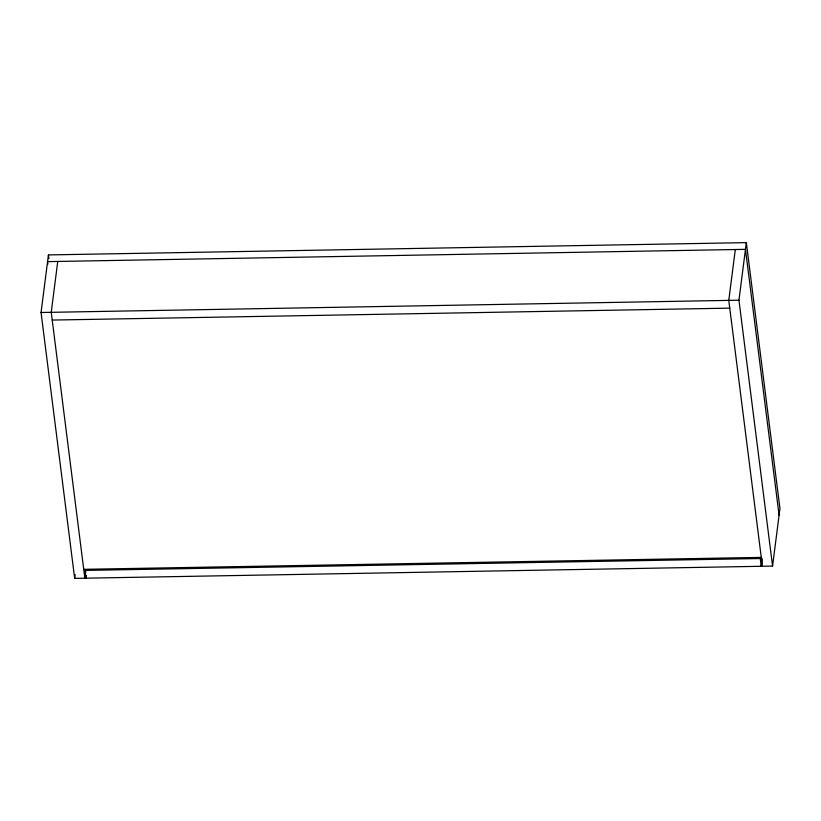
<?xml version="1.0" encoding="UTF-8"?>
<svg xmlns="http://www.w3.org/2000/svg" width="821" height="821" viewBox="0 0 821 821"><rect width="100%" height="100%" fill="white"/><g stroke="black" fill="none" stroke-linecap="round" stroke-linejoin="round"><path stroke-width="1.23" d="M85.825 570.554L84.85 578.189L74.67 578.364L41.05 312.493L48.429 254.921L746.33 242.636L779.95 508.507L772.571 566.08L762.401 566.264L728.781 300.394L735.298 249.533M57.747 261.458L51.23 312.319L84.85 578.189M74.67 578.364L75.152 574.556M762.196 558.773L761.231 566.285L86.01 578.169L86.328 575.665M772.571 566.08L738.951 300.209L746.33 242.636M41.05 312.493L738.951 300.209M52.205 320.067L729.756 308.142M83.721 569.322L761.272 557.397M779.088 515.219L745.468 249.348L47.567 261.632L47.885 264.177M761.231 566.285L760.256 558.526L85.025 570.41L86.01 578.169M48.429 254.921L48.911 258.728"/></g></svg>
